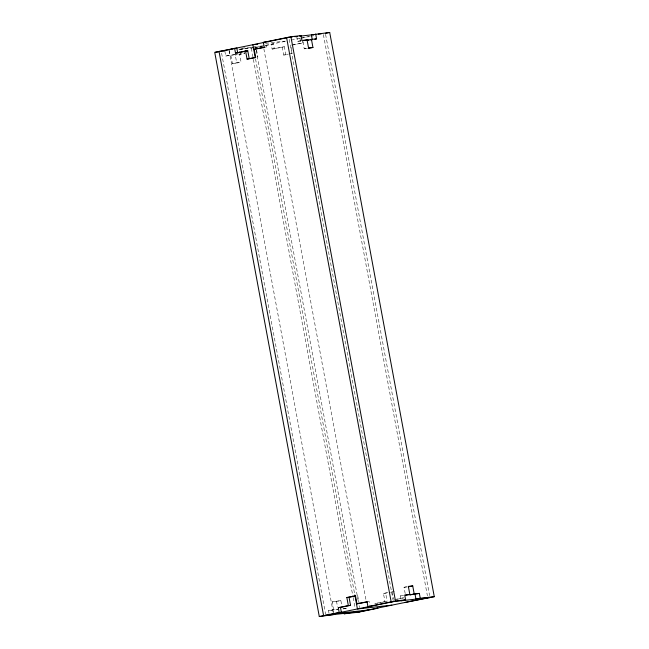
<?xml version="1.0" encoding="UTF-8"?>
<svg xmlns="http://www.w3.org/2000/svg" width="649" height="649" viewBox="0 0 649 649"><rect width="100%" height="100%" fill="white"/><g stroke="black" fill="none" stroke-linecap="round" stroke-linejoin="round"><path stroke-width="0.49" stroke-dasharray="3.25 2.43" d="M240.381 54.411L239.489 49.575L243.797 48.691L244.697 53.526L235.263 54.978L238.71 54.273M239.489 49.575L254.165 47.685M255.114 47.491L264.581 45.552M265.214 45.422L285.341 41.309M291.141 40.124L299.887 38.34M300.86 38.137L308.673 36.547M254.465 47.831L273.407 43.954L274.3 48.797L284.359 46.736L285.86 54.8L287.775 54.402M302.15 38.08L309.898 36.498M310.871 36.303L313.775 35.703M224.846 51.198L225.738 56.033L235.181 54.581L236.755 63.042L241.063 62.158L239.57 54.094L244.697 53.526M296.723 36.506L297.615 41.341L301.931 40.457M225.738 56.033L235.181 54.581M273.407 43.954L271.209 44.197L272.101 49.04L284.359 46.736M291.709 45.032L303.051 42.915L302.694 40.984M292.991 44.976L303.051 42.915M230.866 55.465L232.358 63.521L241.063 62.158M302.905 41.666L304.235 48.837L307.683 48.131M282.169 46.979L283.662 55.043L288.448 54.062M289.413 53.867L292.285 53.275L290.793 45.219M329.059 613.492L328.524 610.595L337.959 609.143L333.651 610.028L332.158 601.964L340.863 600.601L341.69 605.079M405.187 593.543L404.027 587.272L407.483 586.574M340.863 600.601L332.158 601.964M383.486 602.045L374.887 603.602L384.946 601.542L383.454 593.478L390.163 592.107M383.454 593.478L390.438 592.261M391.404 592.066L394.276 591.474M400.936 598.808L400.401 595.904L402.988 595.376M343.167 608.973L347.475 608.089L342.356 608.657M394.487 599.595L403.637 597.721M384.403 601.858L387.145 601.299L385.652 593.243M396.685 599.351L404.002 597.851M265.628 43.313L285.292 41.138M297.615 41.341L301.031 40.96M241.671 48.213L263.299 45.819M238.921 49.235L255.633 47.385M264.979 47.134L266.447 46.971L265.912 44.067M272.101 49.04L274.3 48.797M304.235 48.837L308.624 48.351M283.662 55.043L285.86 54.8M232.358 63.521L236.755 63.042M404.027 587.272L407.54 586.891M400.401 595.904L404.668 595.433M367.034 601.777L369.224 601.534L370.125 606.369M328.524 610.595L333.651 610.028M325.579 34.332L429.597 595.571M323.38 34.567L427.407 595.814M299.96 38.323L300.852 43.159M392.077 591.718L393.408 598.881M289.162 39.378L393.18 600.617M263.859 48.805L366.028 600.082M256.55 49.924L257.88 57.088M357.672 595.531L359.165 603.586M256.193 50.371L358.362 601.647M359.1 605.639L359.473 607.626M255.552 58.986L354.841 595.003M251.325 48.261L352.942 596.553M353.129 597.542L355.157 608.511M336.466 601.088L337.545 606.856M229.154 50.314L230.054 55.149M332.84 609.711L333.375 612.615M229.073 50.622L333.286 612.859M221.601 53.186L325.62 614.433"/><path stroke-width="0.97" d="M234.605 48.253L235.498 53.088L245.565 51.028L247.058 59.091L249.248 58.848L247.756 50.784L237.696 52.845L236.796 48.01L214.722 52.318L319.292 616.55L333.732 614.546M247.058 59.091L255.682 57.331L254.189 49.267L264.248 47.215L263.356 42.372L290.906 36.742L301.031 35.622L301.931 40.457L307.05 39.889L308.624 48.351L312.94 47.466L311.447 39.402L307.131 40.287L308.843 40.1M222.185 50.995L288.789 37.382M299.311 35.979L301.031 35.622M404.53 602.556L434.278 596.682L329.708 32.45L311.366 34.884L312.258 39.719L310.547 39.914M325.392 33.334L329.708 32.45M264.614 47.345L254.189 49.267M303.602 40.595L307.05 39.889M314.846 39.191L316.574 38.843L315.674 33.999M250.214 58.653L255 57.672M346.85 597.534L349.048 597.291L350.541 605.347L348.343 605.59L346.85 597.534L355.474 595.774L356.966 603.83L367.399 601.907M349.048 597.291L355.757 595.92M408.424 586.793L412.732 585.909L414.224 593.965L419.351 593.405L420.252 598.24L434.278 596.682M338.283 607.651L340.474 607.407L341.374 612.242L339.176 612.486L338.283 607.651L348.343 605.59M356.966 603.83L367.034 601.777L367.926 606.612L370.125 606.369M340.474 607.407L350.541 605.347M405.52 595.336L409.835 594.452L404.708 595.019L405.609 599.854L401.293 600.739M412.732 585.909L408.343 586.396L409.917 594.849L414.224 593.965M409.917 594.849L419.351 593.405M319.292 616.55L339.176 612.486M367.926 606.612L395.484 600.982L405.609 599.854M325.806 615.422L393.367 601.615M348.375 612.924L344.059 613.808L358.094 612.258L377.978 608.194L375.779 608.438M420.252 598.24L415.936 599.116L415.044 594.281M355.895 612.502L427.772 597.81M292.115 37.017L286.59 37.626L391.169 601.858L429.971 597.567M294.881 36.709L297.64 36.401M300.584 36.076L315.373 34.438M318.286 34.121L321.385 33.772M263.356 42.372L265.546 42.128M257.767 44.181L252.85 44.724L255.252 57.688M311.447 39.402L316.574 38.843M228.894 49.624L231.839 49.3M221.796 51.125L219.029 51.433L323.608 615.666L360.211 611.618M223.191 50.971L225.162 50.752M215.638 52.212L218.405 51.904M245.565 51.028L247.756 50.784M235.498 53.088L237.696 52.845M308.551 47.953L312.94 47.466M391.834 605.152L357.429 608.965L354.841 595.003M333.464 613.857L367.878 610.052M290.906 36.742L395.484 600.982"/></g></svg>
